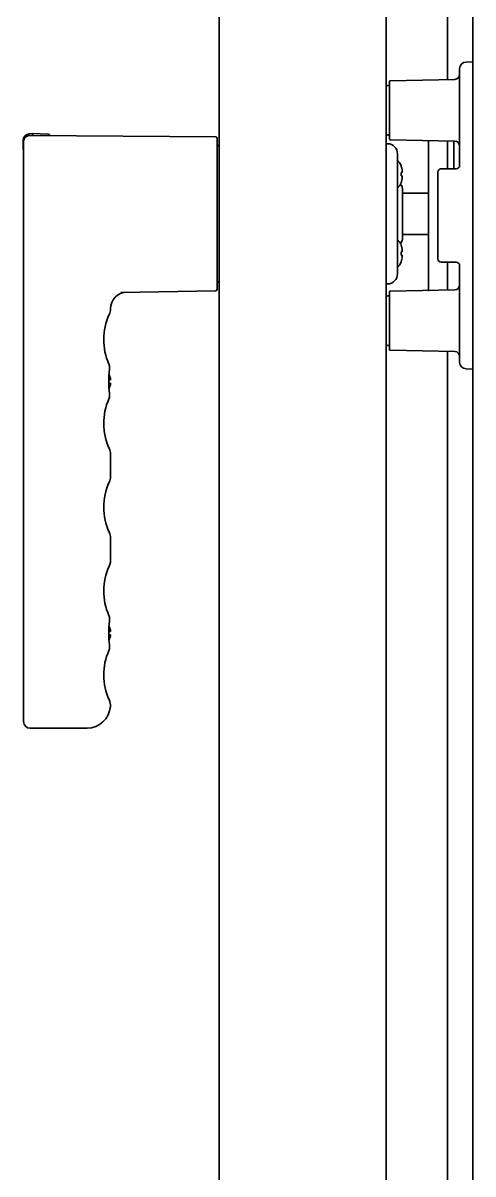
# Model space of a CAD drawing. Extents: x 5987 to 10491, y -672 to 3708.
# Drawn here: x 7115.2 to 7249.9, y 1615.4 to 1959.9 of the extents above; entities that cross this region are included whole.
import ezdxf

# ---------------------------------------------------------------- set-up
doc = ezdxf.new("R2010")
doc.units = 0
doc.header["$LTSCALE"] = 5
doc.layers.add('1', color=7, linetype='CONTINUOUS', true_color=0xffffff)

msp = doc.modelspace()

# ---------------------------------------------------------------- linework, layer by layer
at = {"layer": '1', "color": 7, "linetype": 'Continuous', "lineweight": 35}
for p, q in [((7173.87, 1400.58), (7173.87, 2405.08)), ((7223.87, 1400.58), (7223.87, 2405.08)), ((7249.87, 1373.93), (7249.87, 2405.33)), ((7249.87, 1373.93), (7249.87, 2405.33)), ((7242.28, 1943.01), (7242.28, 2370.37)), ((7247.8, 1948.25), (7249.87, 1948.33)), ((7245.87, 1941.26), (7245.87, 1946.26)), ((7224.87, 1925.25), (7224.87, 1942.4)), ((7244.44, 1943.06), (7225.11, 1942.65)), ((7245.87, 1916.75), (7245.87, 1941.26)), ((7117.97, 1926.83), (7117.05, 1926.75)), ((7117.39, 1926.31), (7172.88, 1925.83)), ((7117.97, 1926.83), (7122.74, 1926.66)), ((7115.22, 1924.75), (7115.22, 1922.12)), ((7115.37, 1750.83), (7115.37, 1924.31)), ((7173.37, 1925.33), (7173.37, 1880.32)), ((7173.37, 1919.36), (7173.37, 1922.85)), ((7224.31, 1923.82), (7223.87, 1923.82)), ((7225.11, 1925), (7244.44, 1924.6)), ((7236.54, 1924.76), (7236.54, 1879.71)), ((7242.28, 1916.33), (7242.28, 1924.69)), ((7244.11, 1916.33), (7244.11, 1924.61)), ((7227.27, 1920.82), (7227.27, 1884.83)), ((7228.37, 1917.17), (7228.38, 1917.17)), ((7243.32, 1916.33), (7240.37, 1916.33)), ((7243.32, 1916.33), (7244.87, 1916.33)), ((7173.37, 1911.37), (7173.37, 1914.42)), ((7228.37, 1915.17), (7228.71, 1915.17)), ((7228.71, 1914.17), (7228.37, 1914.17)), ((7239.37, 1915.33), (7239.37, 1889.33)), ((7228.38, 1912.17), (7228.37, 1912.17)), ((7228.77, 1910.43), (7228.77, 1895.22)), ((7228.77, 1909.03), (7236.54, 1909.03)), ((7173.37, 1893.21), (7173.37, 1897.71)), ((7228.77, 1896.63), (7236.54, 1896.63)), ((7173.37, 1891.23), (7173.37, 1892.05)), ((7228.37, 1893.48), (7228.38, 1893.48)), ((7228.37, 1891.48), (7228.71, 1891.48)), ((7228.71, 1890.48), (7228.37, 1890.48)), ((7228.38, 1888.48), (7228.37, 1888.48)), ((7243.32, 1888.33), (7240.37, 1888.33)), ((7242.28, 1879.96), (7242.28, 1888.33)), ((7244.87, 1888.33), (7243.32, 1888.33)), ((7245.87, 1863.39), (7245.87, 1887.9)), ((7224.31, 1881.83), (7223.87, 1881.83)), ((7172.88, 1879.82), (7144.46, 1879.32)), ((7224.87, 1862.25), (7224.87, 1879.4)), ((7244.44, 1880.06), (7225.11, 1879.65)), ((7225.11, 1862), (7244.44, 1861.6)), ((7242.28, 1447.06), (7242.28, 1861.69)), ((7245.87, 1858.4), (7245.87, 1863.39)), ((7140.94, 1857.83), (7140.96, 1857.77)), ((7140.97, 1857.75), (7140.96, 1857.77)), ((7141, 1857.63), (7140.97, 1857.75)), ((7141.09, 1857.33), (7141, 1857.63)), ((7141.15, 1856.7), (7141.08, 1857.34)), ((7140.96, 1854.67), (7140.96, 1854.68)), ((7140.96, 1854.67), (7140.96, 1854.68)), ((7141.12, 1856.1), (7141.15, 1856.7)), ((7141.12, 1856.1), (7141.12, 1856.1)), ((7141.12, 1856.1), (7141.12, 1856.1)), ((7249.87, 1856.33), (7247.8, 1856.4)), ((7140.87, 1853.13), (7141.37, 1853.13)), ((7140.87, 1852.13), (7140.87, 1852.63)), ((7141.37, 1852.13), (7140.87, 1852.13)), ((7140.96, 1850.57), (7140.96, 1850.58)), ((7140.96, 1850.57), (7140.96, 1850.58)), ((7140.94, 1847.42), (7140.96, 1847.48)), ((7140.96, 1847.48), (7140.99, 1847.58)), ((7140.99, 1847.58), (7141, 1847.62)), ((7141.08, 1847.92), (7141.09, 1847.93)), ((7141.12, 1849.15), (7141.12, 1849.15)), ((7141.37, 1830.91), (7141.37, 1824.14)), ((7141.37, 1805.81), (7141.37, 1799.04)), ((7140.94, 1782.53), (7140.96, 1782.47)), ((7140.97, 1782.45), (7140.96, 1782.47)), ((7140.97, 1782.45), (7140.96, 1782.47)), ((7141, 1782.33), (7140.97, 1782.45)), ((7141.09, 1782.03), (7141, 1782.33)), ((7141.15, 1781.4), (7141.08, 1782.04)), ((7141.12, 1780.8), (7141.15, 1781.4)), ((7140.96, 1779.37), (7140.96, 1779.38)), ((7140.96, 1779.37), (7140.96, 1779.38)), ((7141.03, 1780.13), (7141.12, 1780.8)), ((7141.12, 1780.8), (7141.12, 1780.8)), ((7141.12, 1780.8), (7141.12, 1780.8)), ((7140.87, 1777.83), (7141.37, 1777.83)), ((7140.87, 1776.83), (7140.87, 1777.33)), ((7141.37, 1776.83), (7140.87, 1776.83)), ((7140.96, 1775.27), (7140.96, 1775.28)), ((7140.96, 1775.27), (7140.96, 1775.28)), ((7140.94, 1772.12), (7140.96, 1772.18)), ((7140.96, 1772.18), (7140.99, 1772.28)), ((7140.99, 1772.28), (7141, 1772.32)), ((7141.08, 1772.62), (7141.09, 1772.63)), ((7141.12, 1773.85), (7141.12, 1773.85)), ((7141.12, 1773.85), (7141.12, 1773.85)), ((7134.37, 1748.83), (7117.37, 1748.83))]:
    msp.add_line(p, q, dxfattribs=at)
for points in [[(7141.01, 1872.67), (7141.18, 1873.13), (7141.35, 1873.89), (7141.37, 1874.34)], [(7141.12, 1856.1), (7141.15, 1856.68), (7141.09, 1857.33)], [(7141.03, 1849.81), (7140.93, 1850.86), (7140.87, 1852.02), (7140.87, 1853.2), (7140.93, 1854.36), (7141.03, 1855.41), (7141.12, 1856.1)], [(7141.12, 1849.15), (7141.03, 1849.84), (7140.98, 1850.31)], [(7141, 1847.62), (7141.08, 1847.91), (7141.15, 1848.55), (7141.12, 1849.15)], [(7141.09, 1847.93), (7141.15, 1848.58), (7141.12, 1849.15)], [(7141.37, 1830.91), (7141.35, 1831.37), (7141.18, 1832.13), (7141.01, 1832.58)], [(7141.01, 1822.47), (7141.18, 1822.93), (7141.35, 1823.69), (7141.37, 1824.14)], [(7141.37, 1805.81), (7141.35, 1806.27), (7141.18, 1807.03), (7141.01, 1807.48)], [(7141.01, 1797.37), (7141.18, 1797.83), (7141.35, 1798.59), (7141.37, 1799.04)], [(7141.12, 1780.8), (7141.15, 1781.38), (7141.09, 1782.03)], [(7141.03, 1774.51), (7140.93, 1775.56), (7140.87, 1776.72), (7140.87, 1777.9), (7140.93, 1779.06), (7141.03, 1780.11), (7141.12, 1780.8)], [(7141.12, 1773.85), (7141.03, 1774.54), (7140.98, 1775.01)], [(7141, 1772.32), (7141.08, 1772.61), (7141.15, 1773.25), (7141.12, 1773.85)], [(7141.09, 1772.63), (7141.15, 1773.28), (7141.12, 1773.85)]]:
    msp.add_lwpolyline(points, dxfattribs=at)
for centre, radius, start, end in [((7247.87, 1946.26), 2, 92, 180), ((7244.37, 1944.55), 1.5, 272.5, 0), ((7225.13, 1938.33), 3, 94.891, 114.7456), ((7225.12, 1942.4), 0.25, 92.5, 180), ((7117.22, 1924.75), 2, 95, 180), ((7117.37, 1924.31), 2, 89.5, 180), ((7122.72, 1926.16), 0.5, 12.2164, 88), ((7225.13, 1929.33), 3, 245.2544, 265.109), ((7172.87, 1925.33), 0.5, 0, 89.5), ((7173.87, 1922.85), 0.5, 89.5, 180), ((7224.27, 1920.82), 3, 0, 89.25), ((7225.12, 1925.25), 0.25, 180, 267.5), ((7244.37, 1923.1), 1.5, 0, 87.5), ((7115.47, 1922.12), 0.25, 180, 245.9607), ((7226.77, 1917.17), 1.5, 24.7199, 70.2058), ((7221.77, 1914.87), 7, 19.1821, 24.7199), ((7221.75, 1914.86), 7.01, 17.6949, 19.259), ((7221.75, 1914.86), 7.01, 16.1381, 17.6948), ((7221.74, 1914.86), 7.02, 15.8544, 16.1382), ((7221.74, 1914.85), 7.02, 14.5816, 15.8543), ((7221.73, 1914.85), 7.03, 14.0137, 14.5816), ((7221.72, 1914.85), 7.04, 13.0187, 14.0136), ((7221.72, 1914.85), 7.04, 12.287, 13.0187), ((7221.71, 1914.85), 7.05, 11.4455, 12.287), ((7221.69, 1914.84), 7.07, 10.5913, 11.4454), ((7221.68, 1914.84), 7.09, 9.8684, 10.5914), ((7221.65, 1914.84), 7.11, 8.8538, 9.8681), ((7221.63, 1914.83), 7.14, 8.2981, 8.854), ((7221.57, 1914.83), 7.19, 6.7465, 8.2965), ((7240.37, 1915.33), 1, 90, 180), ((7244.87, 1917.33), 1, 270, 0), ((7221.21, 1914.67), 7.17, 356.0052, 3.9948), ((7221.75, 1914.48), 7.01, 340.741, 342.3051), ((7221.75, 1914.48), 7.01, 342.3052, 343.8619), ((7221.74, 1914.48), 7.02, 343.8618, 344.1456), ((7221.74, 1914.49), 7.02, 344.1457, 345.4184), ((7221.73, 1914.49), 7.03, 345.4184, 345.9863), ((7221.72, 1914.49), 7.04, 345.9864, 346.9813), ((7221.72, 1914.49), 7.04, 346.9813, 347.713), ((7221.71, 1914.49), 7.05, 347.713, 348.5545), ((7221.69, 1914.5), 7.07, 348.5546, 349.4087), ((7221.68, 1914.5), 7.09, 349.4086, 350.1316), ((7221.65, 1914.5), 7.11, 350.1319, 351.1462), ((7221.63, 1914.51), 7.14, 351.146, 351.7019), ((7221.57, 1914.52), 7.19, 351.7035, 353.2535), ((7224.54, 1915.42), 4.18, 2.3502, 3.3845), ((7224.54, 1915.42), 4.18, 356.6153, 357.5762), ((7224.54, 1913.92), 4.18, 2.4238, 3.3847), ((7224.54, 1913.92), 4.18, 356.6155, 357.6498), ((7224.5, 1915.42), 4.22, 1.9486, 2.3513), ((7224.48, 1915.42), 4.24, 1.3637, 1.9484), ((7224.46, 1915.42), 4.26, 0.8923, 1.3639), ((7224.44, 1915.42), 4.27, 0.4067, 0.8922), ((7224.44, 1915.42), 4.28, 359.464, 0.4068), ((7224.45, 1915.42), 4.27, 358.909, 359.4642), ((7224.46, 1915.42), 4.26, 358.523, 358.9089), ((7224.48, 1915.42), 4.24, 357.8846, 358.5233), ((7224.5, 1915.42), 4.21, 357.5752, 357.8843), ((7224.51, 1913.92), 4.21, 2.1156, 2.4248), ((7224.48, 1913.92), 4.24, 1.4767, 2.1153), ((7224.46, 1913.92), 4.26, 1.0911, 1.477), ((7224.45, 1913.92), 4.27, 0.5359, 1.091), ((7224.44, 1913.92), 4.28, 0.1029, 0.536), ((7224.44, 1913.92), 4.28, 359.5932, 0.1029), ((7224.45, 1913.92), 4.27, 359.1077, 359.5933), ((7224.46, 1913.92), 4.26, 358.6361, 359.1077), ((7224.48, 1913.92), 4.24, 358.0516, 358.6363), ((7224.5, 1913.92), 4.22, 357.6487, 358.0514), ((7226.77, 1912.17), 1.5, 289.7942, 335.2801), ((7221.77, 1914.47), 7, 335.2801, 340.8179), ((7227.27, 1910.43), 1.5, 0, 53.2696), ((7227.27, 1895.22), 1.5, 306.7304, 0), ((7226.77, 1893.48), 1.5, 24.7199, 70.2058), ((7221.77, 1891.18), 7, 19.1821, 24.7199), ((7221.75, 1891.17), 7.01, 17.6949, 19.259), ((7221.75, 1891.17), 7.01, 16.1381, 17.6948), ((7221.74, 1891.17), 7.02, 15.8544, 16.1382), ((7221.74, 1891.17), 7.02, 14.5816, 15.8543), ((7221.73, 1891.17), 7.03, 14.0137, 14.5816), ((7221.72, 1891.16), 7.04, 13.0187, 14.0136), ((7221.72, 1891.16), 7.04, 12.287, 13.0187), ((7221.71, 1891.16), 7.05, 11.4455, 12.287), ((7221.69, 1891.16), 7.07, 10.5913, 11.4454), ((7221.68, 1891.15), 7.09, 9.8684, 10.5914), ((7221.65, 1891.15), 7.11, 8.8538, 9.8681), ((7221.63, 1891.15), 7.14, 8.2981, 8.854), ((7221.57, 1891.14), 7.19, 6.7465, 8.2965), ((7224.54, 1891.74), 4.18, 2.3502, 3.3845), ((7224.5, 1891.73), 4.22, 1.9486, 2.3513), ((7224.48, 1891.73), 4.24, 1.3637, 1.9484), ((7224.46, 1891.73), 4.26, 0.8923, 1.3639), ((7224.44, 1891.73), 4.27, 0.4067, 0.8922), ((7224.44, 1891.73), 4.28, 359.464, 0.4068), ((7224.45, 1891.73), 4.27, 358.909, 359.4642), ((7224.46, 1891.73), 4.26, 358.523, 358.9089), ((7221.77, 1890.78), 7, 335.2801, 340.8179), ((7221.21, 1890.98), 7.17, 356.0052, 3.9948), ((7221.75, 1890.79), 7.01, 340.741, 342.3051), ((7221.75, 1890.79), 7.01, 342.3052, 343.8619), ((7221.74, 1890.8), 7.02, 343.8618, 344.1456), ((7221.74, 1890.8), 7.02, 344.1457, 345.4184), ((7221.73, 1890.8), 7.03, 345.4184, 345.9863), ((7221.72, 1890.8), 7.04, 345.9864, 346.9813), ((7221.72, 1890.8), 7.04, 346.9813, 347.713), ((7221.71, 1890.8), 7.05, 347.713, 348.5545), ((7221.69, 1890.81), 7.07, 348.5546, 349.4087), ((7221.68, 1890.81), 7.09, 349.4086, 350.1316), ((7221.65, 1890.82), 7.11, 350.1319, 351.1462), ((7221.63, 1890.82), 7.14, 351.146, 351.7019), ((7221.57, 1890.83), 7.19, 351.7035, 353.2535), ((7224.54, 1891.73), 4.18, 356.6153, 357.5762), ((7224.54, 1890.24), 4.18, 2.4238, 3.3847), ((7224.54, 1890.23), 4.18, 356.6155, 357.6498), ((7224.48, 1891.73), 4.24, 357.8846, 358.5233), ((7224.5, 1891.73), 4.21, 357.5752, 357.8843), ((7224.51, 1890.23), 4.21, 2.1156, 2.4248), ((7224.48, 1890.23), 4.24, 1.4767, 2.1153), ((7224.46, 1890.23), 4.26, 1.0911, 1.477), ((7224.45, 1890.23), 4.27, 0.5359, 1.091), ((7224.44, 1890.23), 4.28, 0.1029, 0.536), ((7224.44, 1890.23), 4.28, 359.5932, 0.1029), ((7224.45, 1890.23), 4.27, 359.1077, 359.5933), ((7224.46, 1890.23), 4.26, 358.6361, 359.1077), ((7224.48, 1890.23), 4.24, 358.0516, 358.6363), ((7224.5, 1890.23), 4.22, 357.6487, 358.0514), ((7240.37, 1889.33), 1, 180, 270), ((7244.87, 1887.33), 1, 0, 90), ((7224.27, 1884.83), 3, 270.75, 0), ((7226.77, 1888.48), 1.5, 289.7942, 335.2801), ((7173.87, 1882.8), 0.5, 180, 270.5), ((7244.37, 1881.55), 1.5, 272.5, 0), ((7146.37, 1874.35), 5, 91, 180), ((7172.87, 1880.32), 0.5, 271, 360), ((7225.13, 1875.33), 3, 94.891, 114.7456), ((7225.12, 1879.4), 0.25, 92.5, 180), ((7157.37, 1865.18), 18, 155.3799, 204.086), ((7225.13, 1866.33), 3, 245.2544, 265.109), ((7225.12, 1862.25), 0.25, 180, 267.5), ((7244.37, 1860.1), 1.5, 0, 87.5), ((7247.87, 1858.4), 2, 180, 268), ((7136.77, 1852.44), 4.75, 26.6813, 28.0074), ((7136.77, 1852.44), 4.74, 25.5402, 26.6812), ((7136.78, 1852.45), 4.74, 24.5722, 25.5402), ((7136.78, 1852.45), 4.73, 23.3175, 24.5722), ((7136.79, 1852.45), 4.73, 22.5474, 23.3174), ((7136.79, 1852.45), 4.72, 21.0025, 22.5476), ((7136.8, 1852.46), 4.72, 20.5181, 21.0023), ((7136.81, 1852.46), 4.7, 18.4656, 20.5187), ((7136.83, 1852.47), 4.68, 17.3773, 18.465), ((7136.85, 1852.47), 4.67, 16.3949, 17.3772), ((7136.88, 1852.48), 4.64, 14.3176, 16.3964), ((7136.77, 1852.81), 4.75, 331.9926, 333.3187), ((7136.77, 1852.81), 4.74, 333.3188, 334.4598), ((7136.78, 1852.81), 4.74, 334.4598, 335.4278), ((7136.78, 1852.8), 4.73, 335.4278, 336.6825), ((7136.79, 1852.8), 4.73, 336.6826, 337.4526), ((7136.79, 1852.8), 4.72, 337.4524, 338.9975), ((7136.8, 1852.8), 4.72, 338.9977, 339.4819), ((7136.81, 1852.79), 4.7, 339.4813, 341.5344), ((7136.83, 1852.79), 4.68, 341.535, 342.6227), ((7136.85, 1852.78), 4.67, 342.6228, 343.6051), ((7136.88, 1852.77), 4.64, 343.6036, 345.6824), ((7139.38, 1853.37), 2.01, 5.1401, 7.2744), ((7139.38, 1853.38), 2.01, 352.7259, 354.7415), ((7139.38, 1851.87), 2.01, 5.2585, 7.2741), ((7139.38, 1851.88), 2.01, 352.7256, 354.8598), ((7139.4, 1853.37), 1.98, 4.2856, 5.1372), ((7139.41, 1853.38), 1.97, 3.0233, 4.286), ((7139.42, 1853.38), 1.96, 1.9964, 3.0228), ((7139.43, 1853.38), 1.95, 0.9261, 1.9964), ((7139.43, 1853.38), 1.95, 358.8459, 0.9258), ((7139.43, 1853.38), 1.96, 357.6234, 358.8455), ((7139.42, 1853.38), 1.96, 356.7841, 357.6235), ((7139.41, 1853.38), 1.97, 355.3984, 356.7833), ((7139.4, 1853.38), 1.98, 354.7442, 355.3991), ((7139.4, 1851.87), 1.98, 4.6009, 5.2558), ((7139.41, 1851.88), 1.97, 3.2167, 4.6016), ((7139.42, 1851.88), 1.96, 2.3765, 3.2159), ((7139.43, 1851.88), 1.95, 1.1545, 2.3767), ((7139.43, 1851.88), 1.95, 0.1995, 1.1541), ((7139.43, 1851.88), 1.95, 359.0741, 0.1995), ((7139.43, 1851.88), 1.95, 358.0037, 359.0738), ((7139.43, 1851.88), 1.96, 356.9771, 358.0037), ((7139.41, 1851.88), 1.97, 355.714, 356.9766), ((7139.4, 1851.88), 1.98, 354.8627, 355.7144), ((7157.37, 1840.08), 18, 155.914, 204.6201), ((7157.37, 1814.98), 18, 155.3799, 204.6201), ((7157.37, 1789.88), 18, 155.3799, 204.086), ((7136.77, 1777.14), 4.75, 26.6813, 28.0074), ((7136.77, 1777.14), 4.74, 25.5402, 26.6812), ((7136.78, 1777.15), 4.74, 24.5722, 25.5402), ((7136.78, 1777.15), 4.73, 23.3175, 24.5722), ((7136.79, 1777.15), 4.73, 22.5474, 23.3174), ((7136.79, 1777.15), 4.72, 21.0025, 22.5476), ((7136.8, 1777.16), 4.72, 20.5181, 21.0023), ((7136.81, 1777.16), 4.7, 18.4656, 20.5187), ((7136.83, 1777.17), 4.68, 17.3773, 18.465), ((7136.85, 1777.17), 4.67, 16.3949, 17.3772), ((7136.88, 1777.18), 4.64, 14.3176, 16.3964), ((7139.38, 1778.07), 2.01, 5.1401, 7.2744), ((7139.4, 1778.07), 1.98, 4.2856, 5.1372), ((7139.41, 1778.08), 1.97, 3.0233, 4.286), ((7139.42, 1778.08), 1.96, 1.9964, 3.0228), ((7139.43, 1778.08), 1.95, 0.9261, 1.9964), ((7139.43, 1778.08), 1.95, 358.8459, 0.9258), ((7139.43, 1778.08), 1.96, 357.6234, 358.8455), ((7139.42, 1778.08), 1.96, 356.7841, 357.6235), ((7139.41, 1778.08), 1.97, 355.3984, 356.7833), ((7136.77, 1777.51), 4.75, 331.9926, 333.3187), ((7136.77, 1777.51), 4.74, 333.3188, 334.4598), ((7136.78, 1777.51), 4.74, 334.4598, 335.4278), ((7136.78, 1777.5), 4.73, 335.4278, 336.6825), ((7136.79, 1777.5), 4.73, 336.6826, 337.4526), ((7136.79, 1777.5), 4.72, 337.4524, 338.9975), ((7136.8, 1777.5), 4.72, 338.9977, 339.4819), ((7136.81, 1777.49), 4.7, 339.4813, 341.5344), ((7136.83, 1777.49), 4.68, 341.535, 342.6227), ((7136.85, 1777.48), 4.67, 342.6228, 343.6051), ((7136.88, 1777.47), 4.64, 343.6036, 345.6824), ((7139.38, 1778.08), 2.01, 352.7259, 354.7415), ((7139.38, 1776.57), 2.01, 5.2585, 7.2741), ((7139.38, 1776.58), 2.01, 352.7256, 354.8598), ((7139.4, 1778.08), 1.98, 354.7442, 355.3991), ((7139.4, 1776.57), 1.98, 4.6009, 5.2558), ((7139.41, 1776.58), 1.97, 3.2167, 4.6016), ((7139.42, 1776.58), 1.96, 2.3765, 3.2159), ((7139.43, 1776.58), 1.95, 1.1545, 2.3767), ((7139.43, 1776.58), 1.95, 0.1995, 1.1541), ((7139.43, 1776.58), 1.95, 359.0741, 0.1995), ((7139.43, 1776.58), 1.95, 358.0037, 359.0738), ((7139.43, 1776.58), 1.96, 356.9771, 358.0037), ((7139.41, 1776.58), 1.97, 355.714, 356.9766), ((7139.4, 1776.58), 1.98, 354.8627, 355.7144), ((7157.37, 1764.78), 18, 155.914, 204.5781), ((7137.37, 1755.63), 4, 356.173, 24.5781), ((7134.37, 1755.83), 7, 270, 356.1708), ((7117.37, 1750.83), 2, 180, 270)]:
    msp.add_arc(centre, radius, start, end, dxfattribs=at)
msp.add_ellipse((7103.9, 1926.82), major_axis=(-14.32, 0.5), ratio=0.034884, start_param=3.142812, end_param=3.196638, dxfattribs=at)
msp.add_open_spline([(7118.2, 1926.35), (7118.15, 1926.38), (7118.08, 1926.49), (7118.04, 1926.66), (7118.01, 1926.75), (7117.99, 1926.83), (7117.97, 1926.83)], degree=3, knots=[0, 0, 0, 0, 0.366186, 0.687736, 0.908142, 1, 1, 1, 1], dxfattribs=at)

doc.saveas('drawing.dxf')
